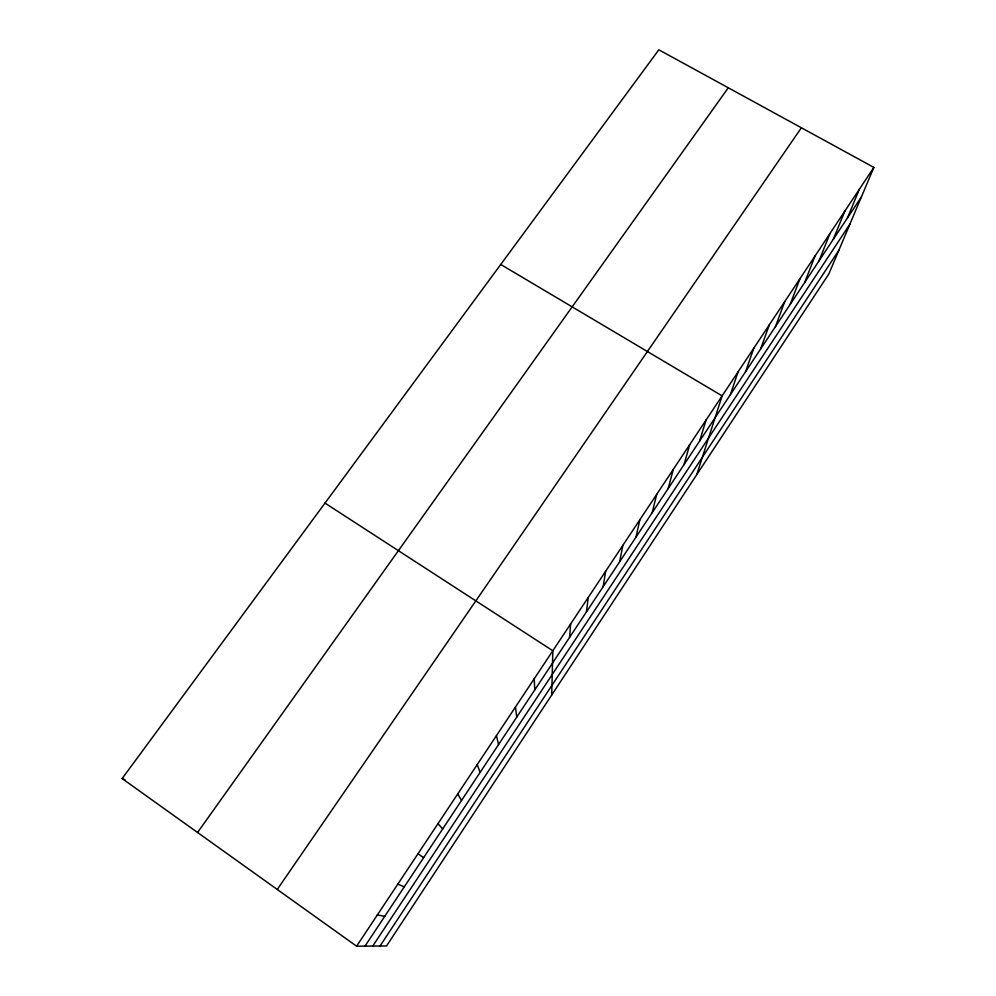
<?xml version="1.0" encoding="UTF-8"?>
<svg xmlns="http://www.w3.org/2000/svg" width="996" height="996" viewBox="0 0 996 996"><rect width="100%" height="100%" fill="white"/><g stroke="black" fill="none" stroke-linecap="round" stroke-linejoin="round"><path stroke-width="1.49" d="M551.697 695.034L552.83 650.762L324.995 503.105M569.575 637.365L570.633 623.957M586.457 611.893L588.238 597.451M603.14 586.694L605.643 571.256M619.661 561.769L622.849 545.347M635.996 537.118L639.855 519.738M652.156 512.728L656.675 494.414M668.142 488.6L673.321 469.365M683.953 464.734L689.767 444.602M699.603 441.104L706.04 420.1M696.764 474.631L722.125 395.873L500.739 264.463M730.417 394.603L738.048 371.906M745.581 371.72L753.785 348.202M760.583 349.061L769.373 324.758M775.436 326.651L784.773 301.551M790.139 304.452L800.025 278.606M804.693 282.491L815.102 255.897M819.086 260.753L830.029 233.425M833.353 239.239L844.795 211.202M847.459 217.925L859.411 189.19M873.865 167.415L828.846 273.962L386.523 945.976L356.593 946.2L122.135 778.561L658.829 49.8L873.865 167.415L356.593 946.2M380.011 946.026L838.831 250.332M372.728 946.076L849.887 224.175M365.009 946.138L861.44 196.835M277.249 889.465L801.382 127.774M197.557 832.494L728.288 87.785M377.322 914.975L384.767 916.308M122.135 778.561L124.923 779.669M397.802 884.149L404.301 886.826M418.021 853.709L423.599 857.693M437.991 823.642L442.672 828.921M457.724 793.949L461.509 800.473M477.209 764.604L480.134 772.361M496.456 735.633L498.548 744.572M515.467 706.998L516.737 717.108M534.254 678.712L534.728 689.967"/></g></svg>
